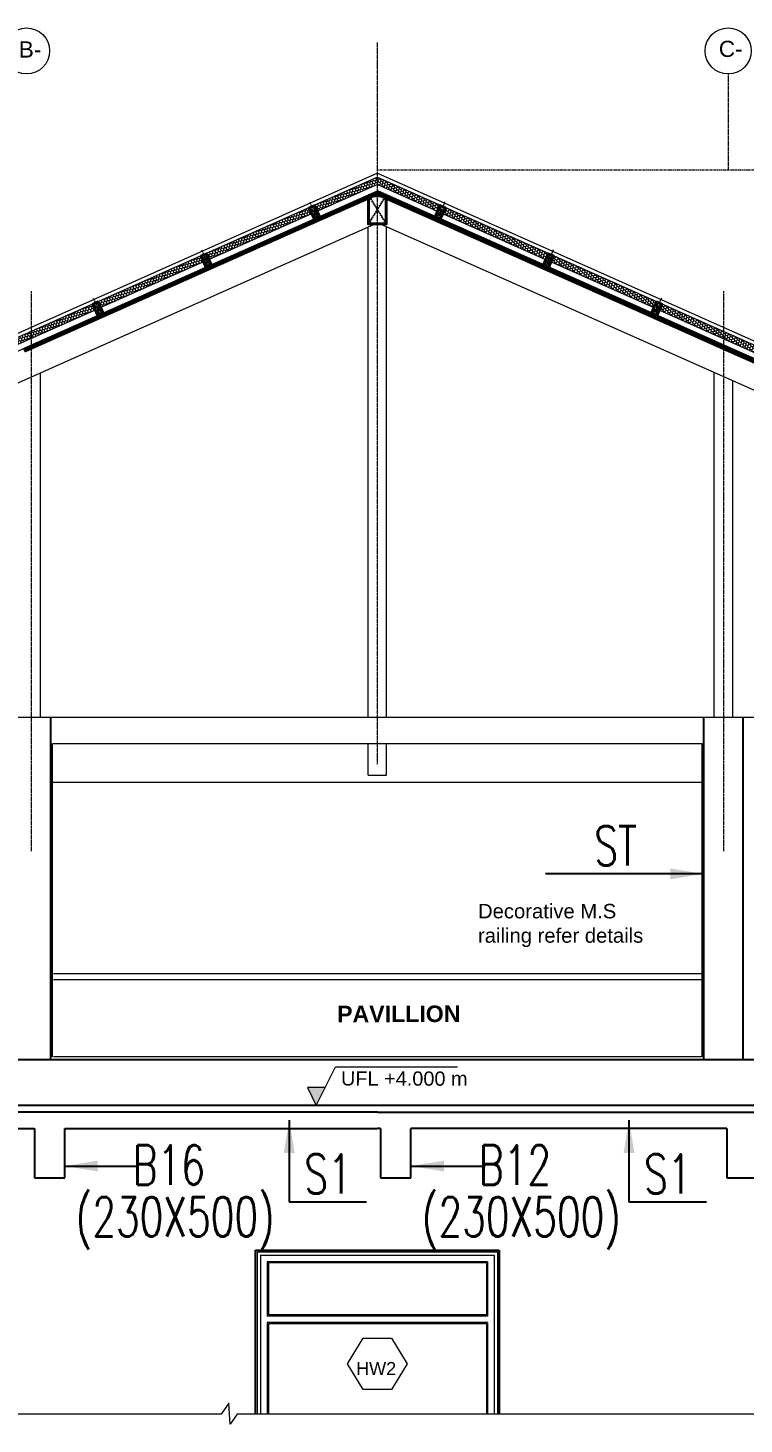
# Model space of a CAD drawing. Header units: millimetres. Extents: x 2659630 to 6742168, y -2425387 to -732288.
# Drawn here: x 3650005 to 3655446, y -1349055 to -1338443 of the extents above; entities that cross this region are included whole.
import ezdxf
from ezdxf.enums import TextEntityAlignment as Align

# ---------------------------------------------------------------- set-up
doc = ezdxf.new("R2010")
doc.units = ezdxf.units.MM
for name, pattern in [('Centre', [31.75, 6.35, -4.7625, 15.875, -4.7625]), ('Grid Line', [22.225, 12.7, -3.175, 3.175, -3.175]), ('Hidden', [7.14375, 4.7625, -2.38125])]:
    doc.linetypes.add(name, pattern=pattern)
for name, color, linetype, lineweight in [('A-AREA-IDEN', 2, 'Continuous', 9), ('A-DETL', 90, 'Continuous', 18), ('A-DOOR', 31, 'Continuous', 18), ('A-DOOR-FRAM', 31, 'Continuous', 18), ('A-FLOR-HRAL', 11, 'Continuous', 18), ('A-FLOR-LEVL', 51, 'Continuous', 9), ('A-GLAZ-IDEN', 152, 'Continuous', 9), ('A-GRID-MODE', 80, 'Continuous', 0), ('A-hatch', 253, 'Continuous', 0), ('A-ROOF', 6, 'Continuous', 0), ('A-STAIRS', 31, 'Continuous', 18), ('A-TEXT', 211, 'Continuous', 9), ('A-WALL', 113, 'Continuous', 9), ('elevation 02', 2, 'Continuous', 9), ('G-ANNO-DIMS', 111, 'Continuous', 9), ('I-WALL', 2, 'Continuous', 18), ('S-GRID', 1, 'Continuous', 9), ('section-steel', 27, 'Continuous', 30)]:
    doc.layers.add(name, color=color, linetype=linetype, lineweight=lineweight)
for name, color, linetype in [('A-COLUMN', 12, 'Continuous'), ('A-LINE-1 HIDDEN', 1, 'Continuous'), ('A-MOULDING', 20, 'Continuous'), ('S-BEAM NO', 3, 'Continuous'), ('S-COLUMN NO', 2, 'Continuous'), ('S-CONCRET LINE', 4, 'Continuous'), ('S-DIM-1', 5, 'Continuous')]:
    doc.layers.add(name, color=color, linetype=linetype)
doc.styles.add('Arial', font='arial.ttf', dxfattribs={"height": 123})
doc.styles.add('Arial_1', font='arial.ttf', dxfattribs={"height": 98.353293})
doc.styles.add('Arial_5', font='arial.ttf', dxfattribs={"height": 108.188623})
doc.styles.add('Arial_B', font='arialbd.ttf', dxfattribs={"height": 125.853552})
doc.styles.add('ROMANS', font='r.shx', dxfattribs={"width": 0.7})
doc.dimstyles.new('dim100', dxfattribs={"dimtxt": 250, "dimasz": 250, "dimexe": 200, "dimexo": 200, "dimgap": 100, "dimtad": 1, "dimdec": 0, "dimrnd": 1, "dimzin": 0, "dimdsep": 46, "dimtxsty": 'ROMANS', "dimcen": 0, "dimclrd": 5, "dimclre": 5, "dimclrt": 4, "dimadec": 0, "dimazin": 0, "dimtfac": 1, "dimtdec": 0, "dimtix": 1, "dimtofl": 0, "dimtmove": 2, "dimatfit": 3, "dimfxl": 1, "dimtolj": 1, "dimtzin": 0, "dimlwd": -1, "dimlwe": -1, "dimarcsym": 0})
doc.dimstyles.new('dim33.33', dxfattribs={"dimtxt": 250, "dimasz": 250, "dimexe": 200, "dimexo": 200, "dimgap": 100, "dimtad": 1, "dimdec": 0, "dimlfac": 0.333331, "dimzin": 0, "dimdsep": 46, "dimtxsty": 'ROMANS', "dimcen": 0, "dimclrd": 5, "dimclre": 5, "dimclrt": 4, "dimadec": 0, "dimazin": 0, "dimtfac": 1, "dimtdec": 0, "dimtix": 1, "dimtofl": 0, "dimtmove": 2, "dimatfit": 3, "dimfxl": 1, "dimtolj": 1, "dimtzin": 0, "dimlwd": -1, "dimlwe": -1, "dimarcsym": 0})
pattern_1 = [(45, (2525242.618, 332458.408), (5.6035967, 20.912907593), [12.5, -25]), (165, (2525242.618, 332458.408), (-20.912907593, -5.6035967), [12.5, -25]), (105, (2525242.618, 332458.408), (-15.30931089, 15.30931089), [-25, 12.5])]
pattern_2 = [(45, (2526064.808, 332824.471), (5.6035967, 20.912907593), [12.5, -25]), (165, (2526064.808, 332824.471), (-20.912907593, -5.6035967), [12.5, -25]), (105, (2526064.808, 332824.471), (-15.30931089, 15.30931089), [-25, 12.5])]
pattern_3 = [(45, (2526886.999, 333190.534), (5.6035967, 20.912907593), [12.5, -25]), (165, (2526886.999, 333190.534), (-20.912907593, -5.6035967), [12.5, -25]), (105, (2526886.999, 333190.534), (-15.30931089, 15.30931089), [-25, 12.5])]
pattern_4 = [(45, (2527709.19, 333556.597), (5.6035967, 20.912907593), [12.5, -25]), (165, (2527709.19, 333556.597), (-20.912907593, -5.6035967), [12.5, -25]), (105, (2527709.19, 333556.597), (-15.30931089, 15.30931089), [-25, 12.5])]
pattern_5 = [(69, (2434697.234, 272004.739), (-11.66975533, 4.47959937), []), (159, (2434697.234, 272004.739), (-4.47959937, -11.66975533), [])]
pattern_6 = [(69, (2435390.376, 272313.346), (-11.66975533, 4.47959937), []), (159, (2435390.376, 272313.346), (-4.47959937, -11.66975533), [])]
pattern_7 = [(69, (2436083.518, 272621.953), (-11.66975533, 4.47959937), []), (159, (2436083.518, 272621.953), (-4.47959937, -11.66975533), [])]
pattern_8 = [(69, (2436776.66, 272930.56), (-11.66975533, 4.47959937), []), (159, (2436776.66, 272930.56), (-4.47959937, -11.66975533), [])]

# ---------------------------------------------------------------- blocks, each defined once
blk = doc.blocks.new('Spot section')
at = {"layer": 'G-ANNO-DIMS'}
h = blk.add_hatch(color=256, dxfattribs=at)
h.dxf.hatch_style = 1
h.paths.add_polyline_path([(0, 136), (67, 0), (135, 136)])
blk.add_lwpolyline([(135, 136), (0, 136), (67, 0), (213, 294), (1141, 294)], dxfattribs=at)
blk = doc.blocks.new('Grid - M_Grid Head - Circle-24584-GROUND FLOOR PLAN-01')
at = {"layer": 'A-GRID-MODE'}
blk.add_circle((0, 0), 3.5, dxfattribs=at)

msp = doc.modelspace()

# ---------------------------------------------------------------- hatches: boundary and pattern name
at = {"layer": 'A-DETL'}
h = msp.add_hatch(dxfattribs=at)
h.set_pattern_fill('HONEY', color=256, scale=100, angle=45)
h.set_pattern_definition(pattern_4)
h.paths.add_polyline_path([(3652659.912, -1339633.121), (3652659.912, -1339578.39), (3652184.073, -1339790.247), (3652204.41, -1339835.924)])
h = msp.add_hatch(dxfattribs=at)
h.set_pattern_fill('HONEY', color=256, scale=100, angle=45)
h.set_pattern_definition(pattern_4)
h.paths.add_polyline_path([(3652659.912, -1339633.121), (3652659.912, -1339578.39), (3653135.751, -1339790.247), (3653115.414, -1339835.924)])
h = msp.add_hatch(dxfattribs=at)
h.set_pattern_fill('HONEY', color=256, scale=100, angle=45)
h.set_pattern_definition(pattern_3)
h.paths.add_polyline_path([(3652160.546, -1339855.453), (3652140.209, -1339809.776), (3651361.882, -1340156.31), (3651382.219, -1340201.987)])
h = msp.add_hatch(dxfattribs=at)
h.set_pattern_fill('HONEY', color=256, scale=100, angle=45)
h.set_pattern_definition(pattern_3)
h.paths.add_polyline_path([(3653159.278, -1339855.453), (3653179.615, -1339809.776), (3653957.942, -1340156.31), (3653937.605, -1340201.987)])
h = msp.add_hatch(dxfattribs=at)
h.set_pattern_fill('HONEY', color=256, scale=100, angle=45)
h.set_pattern_definition(pattern_2)
h.paths.add_polyline_path([(3651338.355, -1340221.516), (3651318.018, -1340175.839), (3650539.691, -1340522.373), (3650560.028, -1340568.05)])
h = msp.add_hatch(dxfattribs=at)
h.set_pattern_fill('HONEY', color=256, scale=100, angle=45)
h.set_pattern_definition(pattern_2)
h.paths.add_polyline_path([(3653981.469, -1340221.516), (3654001.806, -1340175.839), (3654780.133, -1340522.373), (3654759.796, -1340568.05)])
h = msp.add_hatch(dxfattribs=at)
h.set_pattern_fill('HONEY', color=256, scale=100, angle=45)
h.set_pattern_definition(pattern_1)
h.paths.add_polyline_path([(3650516.164, -1340587.579), (3650495.827, -1340541.902), (3649717.5, -1340888.436), (3649737.837, -1340934.113)])
h = msp.add_hatch(dxfattribs=at)
h.set_pattern_fill('HONEY', color=256, scale=100, angle=45)
h.set_pattern_definition(pattern_1)
h.paths.add_polyline_path([(3654803.66, -1340587.579), (3654823.997, -1340541.902), (3655602.324, -1340888.436), (3655581.987, -1340934.113)])
at = {"layer": 'A-hatch', "lineweight": -3}
h = msp.add_hatch(color=256, dxfattribs=at)
h.dxf.hatch_style = 1
h.paths.add_polyline_path([(3652589.912, -1339714.641), (3652729.912, -1339714.641), (3652729.912, -1339934.641), (3652589.912, -1339934.641)])
h.paths.add_polyline_path([(3652595.912, -1339720.641), (3652723.912, -1339720.641), (3652723.912, -1339928.641), (3652595.912, -1339928.641)], flags=16)
h = msp.add_hatch(color=256, dxfattribs=at)
h.dxf.hatch_style = 1
h.paths.add_polyline_path([(3652184.073, -1339790.247), (3652140.209, -1339809.776), (3652179.256, -1339897.477), (3652223.12, -1339877.947)])
h.paths.add_polyline_path([(3652217.839, -1339875.92), (3652181.283, -1339892.195), (3652145.49, -1339811.803), (3652182.046, -1339795.528)], flags=16)
h = msp.add_hatch(color=256, dxfattribs=at)
h.dxf.hatch_style = 1
h.paths.add_polyline_path([(3653135.751, -1339790.247), (3653179.615, -1339809.776), (3653140.568, -1339897.477), (3653096.704, -1339877.947)])
h.paths.add_polyline_path([(3653101.985, -1339875.92), (3653138.541, -1339892.195), (3653174.334, -1339811.803), (3653137.778, -1339795.528)], flags=16)
h = msp.add_hatch(color=256, dxfattribs=at)
h.dxf.hatch_style = 1
h.paths.add_polyline_path([(3651361.882, -1340156.31), (3651318.018, -1340175.839), (3651357.065, -1340263.54), (3651400.929, -1340244.01)])
h.paths.add_polyline_path([(3651395.648, -1340241.983), (3651359.092, -1340258.258), (3651323.299, -1340177.866), (3651359.855, -1340161.591)], flags=16)
h = msp.add_hatch(color=256, dxfattribs=at)
h.dxf.hatch_style = 1
h.paths.add_polyline_path([(3653957.942, -1340156.31), (3654001.806, -1340175.839), (3653962.759, -1340263.54), (3653918.895, -1340244.01)])
h.paths.add_polyline_path([(3653924.176, -1340241.983), (3653960.732, -1340258.258), (3653996.525, -1340177.866), (3653959.969, -1340161.591)], flags=16)
h = msp.add_hatch(color=256, dxfattribs=at)
h.dxf.hatch_style = 1
h.paths.add_polyline_path([(3650539.691, -1340522.373), (3650495.827, -1340541.902), (3650534.874, -1340629.603), (3650578.738, -1340610.073)])
h.paths.add_polyline_path([(3650573.457, -1340608.046), (3650536.901, -1340624.321), (3650501.108, -1340543.929), (3650537.664, -1340527.654)], flags=16)
h = msp.add_hatch(color=256, dxfattribs=at)
h.dxf.hatch_style = 1
h.paths.add_polyline_path([(3654780.133, -1340522.373), (3654823.997, -1340541.902), (3654784.95, -1340629.603), (3654741.086, -1340610.073)])
h.paths.add_polyline_path([(3654746.367, -1340608.046), (3654782.923, -1340624.321), (3654818.716, -1340543.929), (3654782.16, -1340527.654)], flags=16)
at = {"layer": 'A-WALL', "lineweight": -3}
h = msp.add_hatch(dxfattribs=at)
h.set_pattern_fill('ANSI37', color=252, scale=100, angle=24)
h.set_pattern_definition(pattern_8)
h.paths.add_polyline_path([(3652659.912, -1339710.84), (3652659.912, -1339683.475), (3652055.758, -1339952.461), (3652065.926, -1339975.3)])
h = msp.add_hatch(dxfattribs=at)
h.set_pattern_fill('ANSI37', color=252, scale=100, angle=24)
h.set_pattern_definition(pattern_8)
h.paths.add_polyline_path([(3652659.912, -1339710.84), (3652659.912, -1339683.475), (3653264.066, -1339952.461), (3653253.898, -1339975.3)])
h = msp.add_hatch(dxfattribs=at)
h.set_pattern_fill('ANSI37', color=252, scale=100, angle=24)
h.set_pattern_definition(pattern_7)
h.paths.add_polyline_path([(3651372.784, -1340283.907), (3651362.616, -1340261.068), (3652055.758, -1339952.461), (3652065.926, -1339975.3)])
h = msp.add_hatch(dxfattribs=at)
h.set_pattern_fill('ANSI37', color=252, scale=100, angle=24)
h.set_pattern_definition(pattern_7)
h.paths.add_polyline_path([(3653947.04, -1340283.907), (3653957.208, -1340261.068), (3653264.066, -1339952.461), (3653253.898, -1339975.3)])
h = msp.add_hatch(dxfattribs=at)
h.set_pattern_fill('ANSI37', color=252, scale=100, angle=24)
h.set_pattern_definition(pattern_6)
h.paths.add_polyline_path([(3650679.642, -1340592.513), (3650669.474, -1340569.675), (3651362.616, -1340261.068), (3651372.784, -1340283.907)])
h = msp.add_hatch(dxfattribs=at)
h.set_pattern_fill('ANSI37', color=252, scale=100, angle=24)
h.set_pattern_definition(pattern_6)
h.paths.add_polyline_path([(3654640.182, -1340592.513), (3654650.35, -1340569.675), (3653957.208, -1340261.068), (3653947.04, -1340283.907)])
h = msp.add_hatch(dxfattribs=at)
h.set_pattern_fill('ANSI37', color=252, scale=100, angle=24)
h.set_pattern_definition(pattern_5)
h.paths.add_polyline_path([(3649986.5, -1340901.12), (3649976.332, -1340878.282), (3650669.474, -1340569.675), (3650679.642, -1340592.513)])
h = msp.add_hatch(dxfattribs=at)
h.set_pattern_fill('ANSI37', color=252, scale=100, angle=24)
h.set_pattern_definition(pattern_5)
h.paths.add_polyline_path([(3655333.324, -1340901.12), (3655343.493, -1340878.282), (3654650.35, -1340569.675), (3654640.182, -1340592.513)])
h = msp.add_hatch(dxfattribs=at)
h.set_pattern_fill('ANSI37', color=252, scale=100, angle=24)
h.set_pattern_definition([(69, (2434004.091, 271696.133), (-11.66975533, 4.47959937), []), (159, (2434004.091, 271696.133), (-4.47959937, -11.66975533), [])])
h.paths.add_polyline_path([(3656026.466, -1341209.727), (3656036.635, -1341186.888), (3655343.493, -1340878.282), (3655333.324, -1340901.12)])

# ---------------------------------------------------------------- linework, layer by layer
at = {"layer": 'A-COLUMN', "color": 1}
for points in [[(3652145.49, -1339811.803), (3652217.839, -1339875.92)], [(3652182.046, -1339795.528), (3652181.283, -1339892.195)], [(3653174.334, -1339811.803), (3653101.985, -1339875.92)], [(3653137.778, -1339795.528), (3653138.541, -1339892.195)], [(3651323.299, -1340177.866), (3651395.648, -1340241.983)], [(3651359.855, -1340161.591), (3651359.092, -1340258.258)], [(3653996.525, -1340177.866), (3653924.176, -1340241.983)], [(3653959.969, -1340161.591), (3653960.732, -1340258.258)], [(3650501.108, -1340543.929), (3650573.457, -1340608.046)], [(3650537.664, -1340527.654), (3650536.901, -1340624.321)], [(3654818.716, -1340543.929), (3654746.367, -1340608.046)], [(3654782.16, -1340527.654), (3654782.923, -1340624.321)]]:
    msp.add_lwpolyline(points, dxfattribs=at)
at = {"layer": 'A-DOOR'}
for p, q in [((3651771.912, -1347770.31), (3653547.912, -1347770.31)), ((3653497.912, -1347820.31), (3651821.912, -1347820.31)), ((3653487.912, -1347830.31), (3651831.912, -1347830.31)), ((3653497.912, -1348233.287), (3651821.912, -1348233.286)), ((3653487.912, -1348223.287), (3651831.912, -1348223.286)), ((3653497.912, -1348283.287), (3651821.912, -1348283.286)), ((3653487.912, -1348293.287), (3651831.912, -1348293.286))]:
    msp.add_line(p, q, dxfattribs=at)
at = {"layer": 'A-DOOR-FRAM'}
for p, q in [((3651771.912, -1347770.31), (3651771.912, -1348978.817)), ((3651821.912, -1347820.31), (3651821.912, -1348233.286)), ((3653497.912, -1347820.31), (3653497.912, -1348233.287)), ((3653547.912, -1347770.31), (3653547.912, -1348978.817)), ((3651831.912, -1347830.31), (3651831.912, -1348223.286)), ((3653487.912, -1347830.31), (3653487.912, -1348223.287)), ((3651821.912, -1348283.286), (3651821.912, -1348978.817)), ((3651831.912, -1348293.286), (3651831.912, -1348978.817)), ((3653487.912, -1348293.287), (3653487.912, -1348978.817)), ((3653497.912, -1348283.287), (3653497.912, -1348978.817))]:
    msp.add_line(p, q, dxfattribs=at)
at = {"layer": 'A-FLOR-HRAL'}
for p, q in [((3655119.907, -1345633.364), (3650199.806, -1345633.364)), ((3655119.907, -1345678.364), (3650199.806, -1345678.364))]:
    msp.add_line(p, q, dxfattribs=at)
at = {"layer": 'A-FLOR-LEVL', "linetype": 'Centre', "lineweight": 9}
for p, q in [((3665882.434, -1339522.795), (3652659.912, -1339522.796)), ((3665884.922, -1343683.279), (3644525.012, -1343683.281))]:
    msp.add_line(p, q, dxfattribs=at)
at = {"layer": 'A-GLAZ-IDEN'}
msp.add_lwpolyline([(3652766.475, -1348792.663), (3652551.756, -1348792.663), (3652433.75, -1348597.772), (3652551.756, -1348402.881), (3652768.068, -1348402.881), (3652886.074, -1348597.772), (3652766.475, -1348792.663)], close=True, dxfattribs=at)
at = {"layer": 'A-LINE-1 HIDDEN', "linetype": 'Hidden', "ltscale": 0.5}
for p, q in [((3652595.912, -1339720.641), (3652723.912, -1339928.641)), ((3652595.912, -1339928.641), (3652723.912, -1339720.641))]:
    msp.add_line(p, q, dxfattribs=at)
at = {"layer": 'A-LINE-1 HIDDEN', "linetype": 'Hidden'}
for p, q in [((3650179.914, -1346283.367), (3650179.914, -1343683.281)), ((3655139.913, -1346283.367), (3655139.913, -1343683.28)), ((3655439.913, -1346283.367), (3655439.913, -1343683.28)), ((3644774.911, -1346283.368), (3660524.913, -1346283.367))]:
    msp.add_line(p, q, dxfattribs=at)
msp.add_lwpolyline([(3651734.912, -1348978.817), (3651734.912, -1347733.31), (3653584.912, -1347733.31), (3653584.912, -1348978.817)], dxfattribs=at)
at = {"layer": 'A-MOULDING'}
msp.add_line((3660544.913, -1346633.363), (3644774.912, -1346633.363), dxfattribs=at)
at = {"layer": 'A-ROOF', "linetype": 'Continuous'}
for p, q in [((3652659.912, -1339547.74), (3642844.91, -1343917.66)), ((3652659.912, -1339578.39), (3642856.299, -1343943.239)), ((3652659.912, -1339547.74), (3662474.914, -1343917.66)), ((3652659.912, -1339578.39), (3662463.525, -1343943.239)), ((3650191.913, -1344176.383), (3655127.913, -1344176.383))]:
    msp.add_line(p, q, dxfattribs=at)
at = {"layer": 'A-STAIRS'}
msp.add_lwpolyline([(3663789.713, -1348978.817), (3651595.406, -1348978.817), (3651541.016, -1349054.718), (3651532.611, -1348896.191), (3651473.402, -1348978.817), (3649819.386, -1348978.817), (3649764.996, -1349054.718), (3649756.591, -1348896.191), (3649697.383, -1348978.817), (3648043.366, -1348978.817), (3647988.977, -1349054.718), (3647980.595, -1348896.635), (3647921.363, -1348978.817), (3638331.864, -1348978.817)], dxfattribs=at)
at = {"layer": 'A-WALL'}
for p, q in [((3660794.917, -1343683.281), (3644525.012, -1343683.282)), ((3650191.913, -1346263.359), (3650191.913, -1343883.277)), ((3655127.913, -1343883.277), (3650191.913, -1343883.277)), ((3655127.913, -1346263.357), (3655127.913, -1343883.277)), ((3655119.907, -1346263.357), (3650199.806, -1346263.359))]:
    msp.add_line(p, q, dxfattribs=at)
at = {"layer": 'A-WALL', "color": 252, "lineweight": -3}
for points in [[(3650669.474, -1340569.675), (3650669.474, -1340569.675), (3652659.912, -1339683.475)], [(3654650.35, -1340569.675), (3654650.35, -1340569.675), (3652659.912, -1339683.475)]]:
    msp.add_lwpolyline(points, dxfattribs=at)
for points in [[(3652659.912, -1339683.475), (3652659.912, -1339710.84), (3652065.926, -1339975.3), (3652055.758, -1339952.461)], [(3652659.912, -1339683.475), (3652659.912, -1339710.84), (3653253.898, -1339975.3), (3653264.066, -1339952.461)], [(3652055.758, -1339952.461), (3652065.926, -1339975.3), (3651372.784, -1340283.907), (3651362.616, -1340261.068)], [(3653264.066, -1339952.461), (3653253.898, -1339975.3), (3653947.04, -1340283.907), (3653957.208, -1340261.068)], [(3651362.616, -1340261.068), (3651372.784, -1340283.907), (3650679.642, -1340592.513), (3650669.474, -1340569.675)], [(3653957.208, -1340261.068), (3653947.04, -1340283.907), (3654640.182, -1340592.513), (3654650.35, -1340569.675)], [(3650669.474, -1340569.675), (3650679.642, -1340592.513), (3649986.5, -1340901.12), (3649976.332, -1340878.282)], [(3654650.35, -1340569.675), (3654640.182, -1340592.513), (3655333.324, -1340901.12), (3655343.493, -1340878.282)], [(3655343.493, -1340878.282), (3655333.324, -1340901.12), (3656026.466, -1341209.727), (3656036.635, -1341186.888)]]:
    msp.add_lwpolyline(points, close=True, dxfattribs=at)
at = {"layer": 'elevation 02', "color": 2}
for p, q in [((3652659.912, -1339633.121), (3652204.41, -1339835.924)), ((3652659.912, -1339633.121), (3653115.414, -1339835.924)), ((3643044.91, -1343964.349), (3652659.912, -1339683.475)), ((3662274.914, -1343964.349), (3652659.912, -1339683.475)), ((3652160.546, -1339855.453), (3651382.219, -1340201.987)), ((3653159.278, -1339855.453), (3653937.605, -1340201.987)), ((3644589.91, -1343517.291), (3652659.912, -1339924.295)), ((3652589.912, -1343683.282), (3652589.912, -1339955.461)), ((3660729.914, -1343517.291), (3652659.912, -1339924.295)), ((3652729.912, -1343683.282), (3652729.912, -1339955.461)), ((3651338.355, -1340221.516), (3650560.028, -1340568.05)), ((3653981.469, -1340221.516), (3654759.796, -1340568.05)), ((3650516.164, -1340587.579), (3649737.837, -1340934.113)), ((3654803.66, -1340587.579), (3655581.987, -1340934.113)), ((3650099.914, -1343683.282), (3650099.914, -1341064.079)), ((3655219.913, -1343683.282), (3655219.913, -1341064.08)), ((3655359.913, -1343683.282), (3655359.913, -1341126.412)), ((3652589.912, -1344123.065), (3652589.912, -1343883.277)), ((3652729.912, -1344123.065), (3652729.912, -1343883.277)), ((3652589.912, -1344123.065), (3652729.912, -1344123.065))]:
    msp.add_line(p, q, dxfattribs=at)
at = {"layer": 'I-WALL'}
msp.add_line((3651746.912, -1347745.31), (3651746.912, -1348978.817), dxfattribs=at)
msp.add_lwpolyline([(3651746.912, -1347745.31), (3653572.912, -1347745.31), (3653572.912, -1348978.817)], dxfattribs=at)
at = {"layer": 'S-CONCRET LINE'}
for p, q in [((3652659.913, -1346683.284), (3644774.912, -1346683.284)), ((3652659.913, -1346683.284), (3660544.913, -1346683.284)), ((3647654.913, -1346808.284), (3650054.913, -1346808.284)), ((3650054.913, -1346808.284), (3650054.913, -1347183.288)), ((3650284.913, -1346808.284), (3652659.913, -1346808.284)), ((3650284.913, -1347183.288), (3650284.913, -1346808.284)), ((3652684.913, -1346808.284), (3652684.913, -1347183.288)), ((3652914.913, -1347183.288), (3652914.913, -1346808.284)), ((3655314.913, -1346808.284), (3655314.913, -1347183.288)), ((3650054.913, -1347183.288), (3650284.913, -1347183.288)), ((3652684.913, -1347183.288), (3652914.913, -1347183.288)), ((3655314.913, -1347183.288), (3655544.913, -1347183.288))]:
    msp.add_line(p, q, dxfattribs=at)
for points in [[(3652684.913, -1346808.284), (3652659.913, -1346808.284)], [(3655314.913, -1346808.284), (3652914.913, -1346808.284)]]:
    msp.add_lwpolyline(points, dxfattribs=at)
at = {"layer": 'S-GRID', "linetype": 'Grid Line'}
for p, q in [((3652659.912, -1344037.689), (3652659.912, -1338548.953)), ((3655324.913, -1338792.784), (3655324.913, -1339522.795)), ((3652146.162, -1339764.123), (3652201.188, -1339887.712)), ((3653173.662, -1339764.123), (3653118.636, -1339887.712)), ((3651323.971, -1340130.186), (3651378.997, -1340253.775)), ((3653995.853, -1340130.186), (3653940.827, -1340253.775)), ((3650029.914, -1340443.531), (3650029.914, -1344700.2)), ((3650501.781, -1340496.249), (3650556.806, -1340619.838)), ((3654818.044, -1340496.249), (3654763.018, -1340619.838)), ((3655289.913, -1340443.531), (3655289.913, -1344700.2))]:
    msp.add_line(p, q, dxfattribs=at)
at = {"layer": 'section-steel'}
for points in [[(3652589.912, -1339714.641), (3652729.912, -1339714.641), (3652729.912, -1339934.641), (3652589.912, -1339934.641)], [(3652595.912, -1339720.641), (3652723.912, -1339720.641), (3652723.912, -1339928.641), (3652595.912, -1339928.641)], [(3652184.073, -1339790.247), (3652223.12, -1339877.947), (3652179.256, -1339897.477), (3652140.209, -1339809.776)], [(3652182.046, -1339795.528), (3652217.839, -1339875.92), (3652181.283, -1339892.195), (3652145.49, -1339811.803)], [(3653135.751, -1339790.247), (3653096.704, -1339877.947), (3653140.568, -1339897.477), (3653179.615, -1339809.776)], [(3653137.778, -1339795.528), (3653101.985, -1339875.92), (3653138.541, -1339892.195), (3653174.334, -1339811.803)], [(3651361.882, -1340156.31), (3651400.929, -1340244.01), (3651357.065, -1340263.54), (3651318.018, -1340175.839)], [(3651359.855, -1340161.591), (3651395.648, -1340241.983), (3651359.092, -1340258.258), (3651323.299, -1340177.866)], [(3653957.942, -1340156.31), (3653918.895, -1340244.01), (3653962.759, -1340263.54), (3654001.806, -1340175.839)], [(3653959.969, -1340161.591), (3653924.176, -1340241.983), (3653960.732, -1340258.258), (3653996.525, -1340177.866)], [(3650539.691, -1340522.373), (3650578.738, -1340610.073), (3650534.874, -1340629.603), (3650495.827, -1340541.902)], [(3650537.664, -1340527.654), (3650573.457, -1340608.046), (3650536.901, -1340624.321), (3650501.108, -1340543.929)], [(3654780.133, -1340522.373), (3654741.086, -1340610.073), (3654784.95, -1340629.603), (3654823.997, -1340541.902)], [(3654782.16, -1340527.654), (3654746.367, -1340608.046), (3654782.923, -1340624.321), (3654818.716, -1340543.929)]]:
    msp.add_lwpolyline(points, close=True, dxfattribs=at)

# ---------------------------------------------------------------- block references
at = {"layer": 'A-GRID-MODE', "xscale": 49.99999999999998, "yscale": 49.99999999999998, "zscale": 49.99999999999998, "rotation": 270}
for p in [(3649994.913, -1338617.784), (3655324.913, -1338617.784)]:
    msp.add_blockref('Grid - M_Grid Head - Circle-24584-GROUND FLOOR PLAN-01', p, dxfattribs=at)
at = {"layer": 'G-ANNO-DIMS'}
msp.add_blockref('Spot section', (3652128.557, -1346633.364), dxfattribs=at)

# ---------------------------------------------------------------- texts
at = {"layer": 'A-AREA-IDEN', "insert": (3652822.35, -1345873.877), "char_height": 125.8536, "width": 1345.94379, "attachment_point": 2, "rotation": 0.1314106, "line_spacing_factor": 0.938532, "style": 'Arial_B'}
msp.add_mtext('PAVILLION', dxfattribs=at)
at = {"layer": 'A-GLAZ-IDEN', "insert": (3652650.417, -1348681.372), "char_height": 98.3533, "width": 244.8, "attachment_point": 8, "line_spacing_factor": 0.938532, "style": 'Arial_1'}
msp.add_mtext('HW2', dxfattribs=at)
at = {"layer": 'A-GRID-MODE', "style": 'Arial'}
msp.add_text('C-', height=122.9416, dxfattribs=at).set_placement((3655253.975, -1338663.456))
at = {"layer": 'A-TEXT', "insert": (3653424.734, -1345100.822), "char_height": 110, "width": 1388.15121, "attachment_point": 1, "line_spacing_factor": 1.010232, "style": 'Arial_1'}
msp.add_mtext('Decorative M.S railing refer details', dxfattribs=at)
at = {"layer": 'G-ANNO-DIMS', "insert": (3652383.697, -1346373), "char_height": 108.18862, "width": 1040.12588, "attachment_point": 1, "rotation": 359.8685894, "line_spacing_factor": 0.938532, "style": 'Arial_5'}
msp.add_mtext('UFL +4.000 m', dxfattribs=at)
at = {"layer": 'S-BEAM NO', "style": 'ROMANS', "width": 0.7}
for s, p in [('ST', (3654469.958, -1344658.888, 0)), ('B16', (3651075.238, -1347085.726, 0)), ('B12', (3653705.238, -1347085.726, 0)), ('(230X500)', (3651124.133, -1347478.96)), ('(230X500)', (3653754.133, -1347478.96))]:
    msp.add_text(s, height=300, dxfattribs=at).set_placement(p, align=Align.MIDDLE_CENTER)
at = {"layer": 'S-BEAM NO', "char_height": 300, "width": 457.14286, "attachment_point": 2, "style": 'ROMANS'}
for insert in [(3652285.036, -1347003.227), (3654866.262, -1347003.227)]:
    msp.add_mtext('S1', dxfattribs=dict(at, insert=insert))

# ---------------------------------------------------------------- leaders
at = {"layer": 'S-COLUMN NO', "ltscale": 2500, "path_type": 1}
msp.add_leader([(3655136.664, -1344872.707), (3653937.641, -1344872.707)], dimstyle='dim100', override={"dimgap": 100, "dimtad": 0}, dxfattribs=at)
at = {"layer": 'S-COLUMN NO', "ltscale": 2500}
for points in [[(3651990.287, -1346743.959), (3651990.287, -1347364.508), (3652578.574, -1347364.508)], [(3654571.513, -1346743.959), (3654571.513, -1347364.508), (3655159.8, -1347364.508)]]:
    msp.add_leader(points, dimstyle='dim100', override={"dimgap": 100, "dimtad": 0}, dxfattribs=at)
at = {"layer": 'S-DIM-1'}
for points in [[(3650284.913, -1347093.509), (3650848.597, -1347093.509)], [(3652914.913, -1347093.509), (3653478.597, -1347093.509)]]:
    msp.add_leader(points, dimstyle='dim33.33', dxfattribs=at)

# ---------------------------------------------------------------- next in the draw order: texts
at = {"layer": 'A-GRID-MODE', "insert": (3650021.532, -1338545.006), "char_height": 122.9416, "width": 114, "attachment_point": 2, "line_spacing_factor": 0.938532, "style": 'Arial', "bg_fill": 3, "box_fill_scale": 1.25, "bg_fill_color": 0, "bg_fill_transparency": 0}
msp.add_mtext('B-', dxfattribs=at)

doc.saveas('drawing.dxf')
